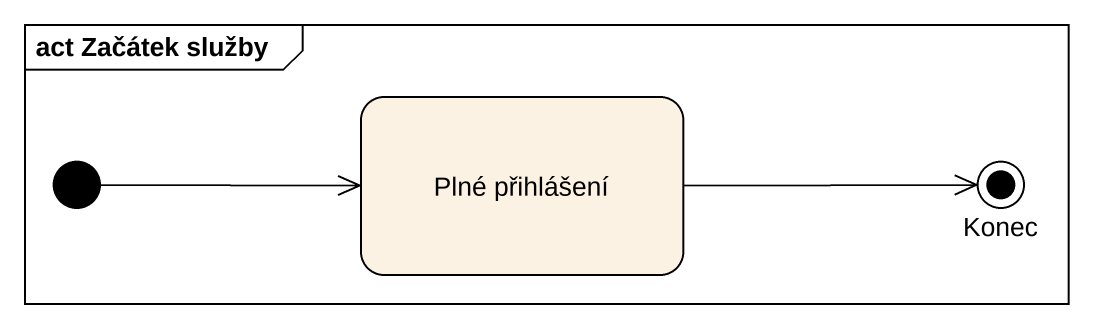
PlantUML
@startuml
mainframe act Začátek služby
hide empty description
state "Plné přihlášení" as Plné_přihlášení
state Konec <<end>>
[*] -right-> Plné_přihlášení
Plné_přihlášení -right-> Konec
@enduml
